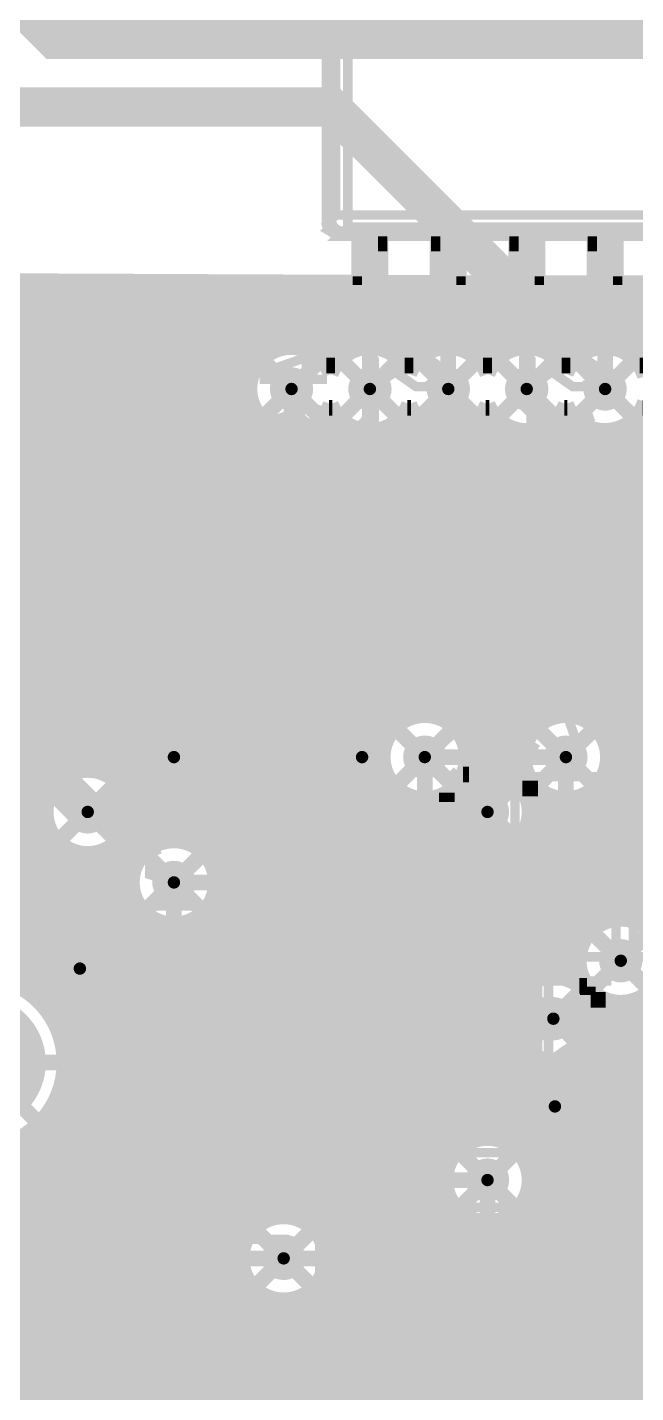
# Model space of a CAD drawing. Extents: x -20 to 155, y -92 to 168.
# Drawn here: x 55.41 to 65.27, y 105.77 to 127.91 of the extents above; entities that cross this region are included whole.
import ezdxf

# ---------------------------------------------------------------- set-up
doc = ezdxf.new("R2010")
doc.units = 0
doc.header["$MEASUREMENT"] = 0
doc.layers.get('0').update_dxf_attribs({"linetype": 'CONTINUOUS'})
for name, color, linetype in [('25-334-1_BOT', 7, 'CONTINUOUS'), ('25-334-1_DRD', 7, 'CONTINUOUS'), ('25-334-1_DRL', 2, 'CONTINUOUS'), ('25-334-1_IN1', 4, 'CONTINUOUS'), ('25-334-1_IN2', 3, 'CONTINUOUS'), ('25-334-1_SMB', 5, 'CONTINUOUS'), ('25-334-1_SMT', 10, 'CONTINUOUS'), ('25-334-1_SPB', 14, 'CONTINUOUS'), ('25-334-1_SPT', 9, 'CONTINUOUS'), ('25-334-1_SSB', 12, 'CONTINUOUS'), ('25-334-1_SST', 11, 'CONTINUOUS'), ('25-334-1_TOP', 13, 'CONTINUOUS'), ('THRUHOLE_TAP', 7, 'CONTINUOUS')]:
    doc.layers.add(name, color=color, linetype=linetype)

# ---------------------------------------------------------------- blocks, each defined once
blk = doc.blocks.new('ROUND_25')
at = {"const_width": 1.09982}
blk.add_lwpolyline([(-0.54991, 0, 1), (0.54991, 0, 1)], format="xyb", close=True, dxfattribs=at)
blk = doc.blocks.new('RECTANGLE_26')
blk.add_solid([(0.4826, 0.4064), (0.4826, -0.4064), (-0.4826, 0.4064), (-0.4826, -0.4064)])
blk = doc.blocks.new('ROUND_39')
at = {"const_width": 0.35052}
blk.add_lwpolyline([(-0.17526, 0, 1), (0.17526, 0, 1)], format="xyb", close=True, dxfattribs=at)
blk = doc.blocks.new('RECTANGLE_56')
blk.add_solid([(0.635, 0.3429), (0.635, -0.3429), (-0.635, 0.3429), (-0.635, -0.3429)])
blk = doc.blocks.new('ROUND_84')
at = {"const_width": 0.10033}
blk.add_lwpolyline([(-0.050164, 0, 1), (0.050164, 0, 1)], format="xyb", close=True, dxfattribs=at)
blk = doc.blocks.new('ROUND_85')
at = {"const_width": 0.10033}
blk.add_lwpolyline([(-0.050164, 0, 1), (0.050164, 0, 1)], format="xyb", close=True, dxfattribs=at)
blk = doc.blocks.new('ROUND_38')
at = {"const_width": 0.35052}
blk.add_lwpolyline([(-0.17526, 0, 1), (0.17526, 0, 1)], format="xyb", close=True, dxfattribs=at)
blk = doc.blocks.new('ROUND_42')
at = {"const_width": 0.35052}
blk.add_lwpolyline([(-0.17526, 0, 1), (0.17526, 0, 1)], format="xyb", close=True, dxfattribs=at)
blk = doc.blocks.new('RECTANGLE_31')
blk.add_solid([(0.29972, 0.99949), (0.29972, -0.99949), (-0.29972, 0.99949), (-0.29972, -0.99949)])
blk = doc.blocks.new('ROUND_35')
at = {"const_width": 0.10033}
blk.add_lwpolyline([(-0.050164, 0, 1), (0.050164, 0, 1)], format="xyb", close=True, dxfattribs=at)

msp = doc.modelspace()

# ---------------------------------------------------------------- linework, layer by layer
at = {"layer": '25-334-1_BOT'}
for points, const_width in [([(38.1762, 149.225), (38.1762, 149.8092), (38.862, 150.495), (43.942, 150.495), (46.355, 148.082), (46.355, 134.62), (54.356, 126.619), (60.325, 126.619), (63.373, 123.571), (80.264, 123.571), (81.915, 121.92)], 0.635), ([(54.356, 123.19), (55.245, 123.19), (56.007, 122.428), (56.007, 120.142), (55.245, 119.38), (54.356, 119.38)], 0.254), ([(62.23, 122.047), (62.23, 120.65), (62.7888, 120.0912), (61.595, 120.0912), (62.7888, 120.0912), (62.865, 120.015), (62.865, 118.6688), (62.9158, 118.6688), (63.0428, 118.6688), (64.135, 118.6688)], 0.635), ([(63.881, 92.837), (63.881, 92.964), (62.865, 93.98), (61.595, 93.98), (60.325, 95.25), (60.325, 105.283), (58.674, 106.934), (58.674, 109.855), (59.182, 110.363), (59.182, 116.713), (60.706, 118.237), (60.706, 121.285), (60.96, 121.539), (60.96, 122.047)], 0.254), ([(59.69, 120.0912), (59.69, 122.047)], 0.254), ([(63.5, 122.047), (63.5, 121.793), (64.135, 121.158), (64.135, 120.0912)], 0.254), ([(66.04, 120.0912), (66.04, 120.777), (64.77, 122.047)], 0.254), ([(59.69, 120.0912), (57.785, 120.0912)], 0.254), ([(64.135, 118.6688), (63.0428, 118.6688), (62.9158, 118.6688), (62.865, 118.618), (62.865, 118.491)], 0.635), ([(63.0428, 118.6688), (64.135, 118.6688)], 0.635), ([(63.0428, 118.6688), (64.135, 118.6688)], 0.635), ([(59.69, 118.6688), (57.785, 118.6688)], 0.254), ([(57.785, 116.078), (57.785, 118.6688)], 0.254), ([(60.833, 116.078), (61.595, 116.84), (61.595, 118.6688)], 0.254), ([(60.833, 116.078), (61.595, 116.84), (61.595, 118.6688)], 0.254), ([(63.9318, 111.8362), (62.865, 111.8362), (62.865, 115.189), (62.865, 118.491)], 0.635), ([(62.865, 118.491), (63.0428, 118.6688)], 0.381), ([(62.865, 118.491), (63.0428, 118.6688)], 0.381), ([(56.388, 115.189), (56.388, 115.316), (55.4228, 116.2812), (54.61, 116.2812)], 0.254), ([(61.849, 116.078), (61.849, 114.5032), (60.3758, 113.03)], 0.254), ([(64.135, 115.0112), (64.135, 116.078)], 0.254), ([(62.865, 115.189), (62.865, 111.8362)], 0.635), ([(62.865, 111.8362), (62.865, 115.189)], 0.635), ([(66.04, 115.0112), (64.135, 115.0112)], 0.254), ([(57.785, 113.03), (57.785, 114.046)], 0.254), ([(64.135, 113.5888), (64.2112, 113.5888), (65.024, 112.776), (65.532, 112.268), (65.532, 110.9218), (66.675, 109.7788)], 0.254), ([(65.024, 112.776), (64.2112, 113.5888), (64.135, 113.5888)], 0.254), ([(56.261, 112.649), (56.8198, 112.0902), (57.785, 112.0902), (56.8198, 112.0902), (56.261, 112.649)], 0.254), ([(60.3758, 111.125), (61.595, 111.125), (62.3062, 111.8362), (62.865, 111.8362)], 0.635), ([(57.785, 111.125), (54.61, 111.125)], 0.254), ([(62.865, 110.4138), (63.9572, 110.4138)], 0.254), ([(63.9572, 110.4138), (62.865, 110.4138)], 0.254), ([(62.865, 110.4138), (63.9572, 110.4138)], 0.254), ([(62.865, 108.0262), (62.865, 109.22)], 0.254), ([(60.96, 108.0262), (60.8838, 107.95), (59.563, 107.95)], 0.254), ([(60.96, 108.0262), (61.4426, 108.0262), (62.865, 106.6038)], 0.254), ([(62.865, 108.0262), (64.2874, 106.6038), (64.77, 106.6038)], 0.254), ([(66.675, 108.0262), (64.77, 108.0262)], 0.254), ([(61.468, 105.41), (60.96, 105.918), (60.96, 106.6038)], 0.254), ([(61.468, 105.41), (60.96, 105.918), (60.96, 106.6038)], 0.254), ([(62.865, 106.6038), (62.865, 104.8512)], 0.254)]:
    msp.add_lwpolyline(points, dxfattribs=dict(at, const_width=const_width))
at = {"layer": '25-334-1_DRD', "const_width": 0.254}
for points in [[(60.325, 122.682), (59.055, 121.412)], [(60.325, 121.412), (59.055, 122.682)], [(61.595, 122.682), (60.325, 121.412)], [(61.595, 121.412), (60.325, 122.682)], [(62.865, 122.682), (61.595, 121.412)], [(62.865, 121.412), (61.595, 122.682)], [(64.135, 122.682), (62.865, 121.412)], [(64.135, 121.412), (62.865, 122.682)], [(65.405, 122.682), (64.135, 121.412)], [(65.405, 121.412), (64.135, 122.682)], [(58.42, 116.713), (57.15, 115.443)], [(58.42, 115.443), (57.15, 116.713)], [(61.468, 116.713), (60.198, 115.443)], [(61.468, 115.443), (60.198, 116.713)], [(61.468, 116.713), (60.198, 115.443)], [(61.468, 115.443), (60.198, 116.713)], [(62.484, 116.713), (61.214, 115.443)], [(62.484, 115.443), (61.214, 116.713)], [(64.77, 116.713), (63.5, 115.443)], [(64.77, 115.443), (63.5, 116.713)], [(57.023, 115.824), (55.753, 114.554)], [(57.023, 114.554), (55.753, 115.824)], [(63.5, 115.824), (62.23, 114.554)], [(63.5, 114.554), (62.23, 115.824)], [(63.5, 115.824), (62.23, 114.554)], [(63.5, 114.554), (62.23, 115.824)], [(58.42, 114.681), (57.15, 113.411)], [(58.42, 113.411), (57.15, 114.681)], [(56.896, 113.284), (55.626, 112.014)], [(56.896, 112.014), (55.626, 113.284)], [(56.896, 113.284), (55.626, 112.014)], [(56.896, 112.014), (55.626, 113.284)], [(65.659, 113.411), (64.389, 112.141)], [(65.659, 112.141), (64.389, 113.411)], [(64.5668, 112.4712), (63.2968, 111.2012)], [(64.5668, 111.2012), (63.2968, 112.4712)], [(64.5922, 111.0488), (63.3222, 109.7788)], [(64.5922, 109.7788), (63.3222, 111.0488)], [(64.5922, 111.0488), (63.3222, 109.7788)], [(64.5922, 109.7788), (63.3222, 111.0488)], [(64.5922, 111.0488), (63.3222, 109.7788)], [(64.5922, 109.7788), (63.3222, 111.0488)], [(63.5, 109.855), (62.23, 108.585)], [(63.5, 108.585), (62.23, 109.855)], [(60.198, 108.585), (58.928, 107.315)], [(60.198, 107.315), (58.928, 108.585)], [(62.103, 106.045), (60.833, 104.775)], [(62.103, 104.775), (60.833, 106.045)], [(62.103, 106.045), (60.833, 104.775)], [(62.103, 104.775), (60.833, 106.045)]]:
    msp.add_lwpolyline(points, dxfattribs=at)
at = {"layer": '25-334-1_DRL', "const_width": 1.99898}
msp.add_lwpolyline([(51.562, 132.969), (56.134, 128.397), (74.168, 128.397)], dxfattribs=at)
at = {"layer": '25-334-1_IN1', "const_width": 0.635}
msp.add_lwpolyline([(93.98, 117.475), (93.98, 118.618), (92.837, 119.761), (87.122, 119.761), (85.598, 118.237), (80.518, 118.237), (77.343, 121.412), (75.057, 121.412), (72.771, 119.126), (51.435, 119.126), (49.53, 117.221), (43.688, 117.221), (42.164, 115.697), (33.655, 115.697)], dxfattribs=at)
msp.add_lwpolyline([(93.98, 117.475), (93.98, 118.618), (92.837, 119.761), (87.122, 119.761), (85.598, 118.237), (80.518, 118.237), (77.343, 121.412), (75.057, 121.412), (72.771, 119.126), (51.435, 119.126), (49.53, 117.221), (43.688, 117.221), (42.164, 115.697), (33.655, 115.697)], dxfattribs=at)
msp.add_lwpolyline([(93.98, 117.475), (93.98, 118.618), (92.837, 119.761), (87.122, 119.761), (85.598, 118.237), (80.518, 118.237), (77.343, 121.412), (75.057, 121.412), (72.771, 119.126), (51.435, 119.126), (49.53, 117.221), (43.688, 117.221), (42.164, 115.697), (33.655, 115.697)], dxfattribs=at)
at = {"layer": '25-334-1_IN2', "const_width": 0.254}
for points in [[(53.24856, 123.80468), (77.216, 123.698)], [(55.3466, 123.79452), (55.3466, 112.34928)], [(55.5752, 123.79452), (55.5752, 112.1791)], [(55.8038, 123.79198), (55.8038, 115.53698)], [(56.0324, 123.79198), (56.0324, 115.76812)], [(56.261, 123.79198), (56.261, 115.85702)], [(56.4896, 123.78944), (56.4896, 115.85956)], [(56.7182, 123.78944), (56.7182, 115.78336)], [(56.9468, 123.7869), (56.9468, 115.57508)], [(57.1754, 123.7869), (57.1754, 114.34572)], [(57.404, 123.7869), (57.404, 114.60988)], [(57.6326, 123.78436), (57.6326, 114.70894)], [(57.8612, 123.78436), (57.8612, 114.72164)], [(58.0898, 123.78182), (58.0898, 114.65306)], [(58.3184, 123.78182), (58.3184, 114.46764)], [(58.547, 123.78182), (58.547, 56.54802)], [(58.7756, 123.77928), (58.7756, 98.07702)], [(59.0042, 123.77928), (59.0042, 108.33608)], [(59.2328, 123.77674), (59.2328, 122.54992)], [(59.4614, 123.77674), (59.4614, 122.68708)], [(59.69, 123.77674), (59.69, 122.72772)], [(59.9186, 123.7742), (59.9186, 122.68708)], [(60.1472, 123.7742), (60.1472, 122.54992)], [(60.3758, 123.77166), (60.3758, 122.39498)], [(60.6044, 123.77166), (60.6044, 122.62612)], [(60.833, 123.77166), (60.833, 122.71502)], [(61.0616, 123.76912), (61.0616, 122.71756)], [(61.2902, 123.76912), (61.2902, 122.64136)], [(61.5188, 123.76658), (61.5188, 122.43308)], [(61.7474, 123.76658), (61.7474, 122.52452)], [(61.976, 123.76658), (61.976, 122.67692)], [(62.2046, 123.76404), (62.2046, 122.72518)], [(62.4332, 123.76404), (62.4332, 122.6947)], [(62.6618, 123.7615), (62.6618, 122.57278)], [(62.8904, 123.7615), (62.8904, 122.34672)], [(63.119, 123.7615), (63.119, 122.61088)], [(63.3476, 123.75896), (63.3476, 122.70994)], [(63.5762, 123.75896), (63.5762, 122.72264)], [(63.8048, 123.75642), (63.8048, 122.65406)], [(64.0334, 123.75642), (64.0334, 122.46864)], [(64.262, 123.75642), (64.262, 122.49912)], [(64.4906, 123.75388), (64.4906, 122.66676)], [(64.7192, 123.75388), (64.7192, 122.72518)], [(64.9478, 123.75134), (64.9478, 122.70232)], [(65.1764, 123.75134), (65.1764, 122.59056)], [(77.343, 123.571), (53.52288, 123.571)], [(77.5716, 123.3424), (53.62194, 123.3424)], [(77.8002, 123.1138), (53.63464, 123.1138)], [(78.0288, 122.8852), (53.56606, 122.8852)], [(59.38774, 122.6566), (53.38064, 122.6566)], [(60.65774, 122.6566), (59.98972, 122.6566)], [(61.92774, 122.6566), (61.25972, 122.6566)], [(63.19774, 122.6566), (62.52972, 122.6566)], [(64.4652, 122.6566), (63.79972, 122.6566)], [(65.76314, 122.6566), (65.07226, 122.6566)], [(59.12612, 122.428), (40.259, 122.428)], [(60.39612, 122.428), (60.25388, 122.428)], [(61.66612, 122.428), (61.52388, 122.428)], [(62.93612, 122.428), (62.79388, 122.428)], [(64.20612, 122.428), (64.06388, 122.428)], [(65.50152, 122.428), (65.33134, 122.428)], [(59.02706, 122.1994), (40.259, 122.1994)], [(59.01436, 121.9708), (40.259, 121.9708)], [(59.08294, 121.7422), (40.259, 121.7422)], [(60.35294, 121.7422), (60.29706, 121.7422)], [(60.3758, 121.69902), (60.3758, 47.1932)], [(61.5188, 121.65838), (61.5188, 116.67236)], [(61.62294, 121.7422), (61.56706, 121.7422)], [(62.89294, 121.7422), (62.83706, 121.7422)], [(62.8904, 121.74474), (62.8904, 115.86718)], [(64.1604, 121.7422), (64.10706, 121.7422)], [(65.45834, 121.7422), (65.37706, 121.7422)], [(59.26836, 121.5136), (40.259, 121.5136)], [(59.2328, 121.54408), (59.2328, 108.54436)], [(60.53836, 121.5136), (60.11164, 121.5136)], [(60.1472, 121.54408), (60.1472, 108.29798)], [(60.6044, 121.46788), (60.6044, 46.9646)], [(61.2902, 121.45264), (61.2902, 116.46408)], [(61.80836, 121.5136), (61.38164, 121.5136)], [(61.7474, 121.56694), (61.7474, 116.74856)], [(63.07836, 121.5136), (62.65164, 121.5136)], [(62.6618, 121.52122), (62.6618, 115.8367)], [(63.119, 121.48312), (63.119, 115.81892)], [(63.8048, 121.43994), (63.8048, 116.67236)], [(64.34836, 121.5136), (63.92164, 121.5136)], [(64.0334, 121.62536), (64.0334, 116.74856)], [(64.262, 121.59488), (64.262, 116.74602)], [(64.4906, 121.42724), (64.4906, 116.65712)], [(65.1764, 121.50344), (65.1764, 113.43894)], [(65.64376, 121.5136), (65.1891, 121.5136)], [(79.629, 121.285), (49.8983, 121.285)], [(59.4614, 121.40692), (59.4614, 108.62056)], [(59.69, 121.36628), (59.69, 108.61802)], [(59.9186, 121.40692), (59.9186, 108.52912)], [(60.833, 121.37898), (60.833, 46.736)], [(61.0616, 121.3739), (61.0616, 46.5074)], [(61.976, 121.41708), (61.976, 116.74602)], [(62.2046, 121.36628), (62.2046, 116.65712)], [(62.4332, 121.39676), (62.4332, 116.42598)], [(63.3476, 121.38406), (63.3476, 115.66652)], [(63.5762, 121.37136), (63.5762, 116.46408)], [(64.7192, 121.36882), (64.7192, 116.42598)], [(64.9478, 121.39168), (64.9478, 113.45164)], [(79.8576, 121.0564), (50.20056, 121.0564)], [(80.0862, 120.8278), (50.31232, 120.8278)], [(80.3148, 120.5992), (50.33518, 120.5992)], [(80.5434, 120.3706), (50.27676, 120.3706)], [(80.772, 120.142), (50.10912, 120.142)], [(81.0006, 119.9134), (40.259, 119.9134)], [(81.2292, 119.6848), (40.259, 119.6848)], [(81.4578, 119.4562), (40.259, 119.4562)], [(89.154, 119.2276), (40.259, 119.2276)], [(89.154, 118.999), (40.259, 118.999)], [(89.154, 118.7704), (40.259, 118.7704)], [(89.154, 118.5418), (40.259, 118.5418)], [(89.154, 118.3132), (40.259, 118.3132)], [(74.86142, 118.0846), (40.259, 118.0846)], [(74.55916, 117.856), (40.259, 117.856)], [(74.3712, 117.6274), (40.259, 117.6274)], [(74.24928, 117.3988), (40.259, 117.3988)], [(74.17308, 117.1702), (40.259, 117.1702)], [(74.13752, 116.9416), (40.259, 116.9416)], [(61.60516, 116.713), (40.259, 116.713)], [(63.89116, 116.713), (62.0903, 116.713)], [(65.79616, 116.713), (64.3763, 116.713)], [(61.3029, 116.4844), (40.259, 116.4844)], [(63.5889, 116.4844), (62.39256, 116.4844)], [(65.4939, 116.4844), (64.67856, 116.4844)], [(61.19114, 116.2558), (40.259, 116.2558)], [(63.47714, 116.2558), (62.50432, 116.2558)], [(65.38214, 116.2558), (64.79032, 116.2558)], [(61.17082, 116.0272), (40.259, 116.0272)], [(63.45682, 116.0272), (62.52718, 116.0272)], [(65.36182, 116.0272), (64.81318, 116.0272)], [(56.08574, 115.7986), (40.259, 115.7986)], [(61.22924, 115.7986), (56.68772, 115.7986)], [(61.2902, 115.68938), (61.2902, 46.2788)], [(62.56274, 115.7986), (62.46876, 115.7986)], [(63.51524, 115.7986), (63.16472, 115.7986)], [(63.5762, 115.68938), (63.5762, 112.41532)], [(64.7192, 115.73002), (64.7192, 113.38306)], [(65.42024, 115.7986), (64.75476, 115.7986)], [(55.82412, 115.57), (40.259, 115.57)], [(61.39688, 115.57), (56.95188, 115.57)], [(61.5188, 115.48364), (61.5188, 81.915)], [(62.2046, 115.49888), (62.2046, 115.34902)], [(63.68288, 115.57), (63.42888, 115.57)], [(63.8048, 115.48364), (63.8048, 112.50422)], [(64.4906, 115.49888), (64.4906, 113.19764)], [(65.58788, 115.57), (64.58712, 115.57)], [(55.72506, 115.3414), (40.259, 115.3414)], [(62.20206, 115.3414), (57.05094, 115.3414)], [(61.7474, 115.4049), (61.7474, 81.915)], [(61.976, 115.40998), (61.976, 81.915)], [(89.154, 115.3414), (63.52794, 115.3414)], [(64.0334, 115.4049), (64.0334, 112.50676)], [(64.262, 115.40998), (64.262, 112.43056)], [(55.71236, 115.1128), (40.259, 115.1128)], [(62.18936, 115.1128), (57.06364, 115.1128)], [(62.2046, 115.02644), (62.2046, 109.38002)], [(89.154, 115.1128), (63.54064, 115.1128)], [(55.78094, 114.8842), (46.06798, 114.8842)], [(55.8038, 114.84102), (55.8038, 111.9124)], [(56.9468, 114.80038), (56.9468, 87.12708)], [(62.25794, 114.8842), (56.99506, 114.8842)], [(89.154, 114.8842), (63.47206, 114.8842)], [(55.96636, 114.6556), (46.29912, 114.6556)], [(56.0324, 114.60988), (56.0324, 111.27232)], [(56.7182, 114.59464), (56.7182, 87.33536)], [(57.48274, 114.6556), (56.80964, 114.6556)], [(62.44336, 114.6556), (58.08472, 114.6556)], [(62.4332, 114.66322), (62.4332, 109.74578)], [(63.119, 114.55908), (63.119, 109.84992)], [(89.154, 114.6556), (63.28664, 114.6556)], [(63.3476, 114.70894), (63.3476, 112.18418)], [(57.22112, 114.427), (46.38802, 114.427)], [(56.261, 114.52098), (56.261, 87.40902)], [(56.4896, 114.5159), (56.4896, 87.41156)], [(75.2602, 114.427), (58.34888, 114.427)], [(62.6618, 114.53876), (62.6618, 109.8677)], [(62.8904, 114.50828), (62.8904, 109.89818)], [(57.12206, 114.1984), (46.39056, 114.1984)], [(67.77736, 114.1984), (58.44794, 114.1984)], [(57.10936, 113.9698), (46.31436, 113.9698)], [(67.59194, 113.9698), (58.46064, 113.9698)], [(57.17794, 113.7412), (46.10608, 113.7412)], [(57.1754, 113.74374), (57.1754, 78.74508)], [(67.52336, 113.7412), (58.39206, 113.7412)], [(57.36336, 113.5126), (40.259, 113.5126)], [(57.404, 113.48212), (57.404, 78.78572)], [(67.53606, 113.5126), (58.20664, 113.5126)], [(58.3184, 113.62436), (58.3184, 56.55056)], [(64.57188, 113.284), (40.259, 113.284)], [(57.6326, 113.38306), (57.6326, 78.74508)], [(57.8612, 113.37036), (57.8612, 78.60792)], [(58.0898, 113.43894), (58.0898, 56.47436)], [(64.40424, 113.0554), (40.259, 113.0554)], [(64.34582, 112.8268), (40.259, 112.8268)], [(64.36614, 112.5982), (40.259, 112.5982)], [(63.51016, 112.3696), (55.31358, 112.3696)], [(64.4779, 112.3696), (64.35344, 112.3696)], [(64.4906, 112.35436), (64.4906, 112.22228)], [(63.32474, 112.141), (55.61584, 112.141)], [(64.78016, 112.141), (64.53886, 112.141)], [(64.7192, 112.16894), (64.7192, 81.915)], [(70.43674, 112.141), (65.2653, 112.141)], [(63.25616, 111.9124), (55.8038, 111.9124)], [(70.36816, 111.9124), (64.60744, 111.9124)], [(64.9478, 112.10036), (64.9478, 81.915)], [(65.1764, 112.11306), (65.1764, 81.915)], [(63.26886, 111.6838), (55.92572, 111.6838)], [(70.38086, 111.6838), (64.59474, 111.6838)], [(63.3476, 111.48822), (63.3476, 109.69752)], [(63.36792, 111.4552), (56.00192, 111.4552)], [(63.5762, 111.25708), (63.5762, 81.915)], [(64.262, 111.24184), (64.262, 81.915)], [(64.4906, 111.44758), (64.4906, 81.915)], [(70.47992, 111.4552), (64.49568, 111.4552)], [(63.62954, 111.2266), (56.03494, 111.2266)], [(63.8048, 111.16818), (63.8048, 81.915)], [(64.0334, 111.1631), (64.0334, 81.915)], [(70.74154, 111.2266), (64.23152, 111.2266)], [(56.0324, 110.97768), (56.0324, 98.33864)], [(97.282, 110.998), (56.03494, 110.998)], [(97.282, 110.7694), (55.9943, 110.7694)], [(97.282, 110.5408), (55.91556, 110.5408)], [(97.282, 110.3122), (55.78602, 110.3122)], [(55.8038, 110.3376), (55.8038, 98.52406)], [(55.5752, 110.06836), (55.5752, 98.59264)], [(97.282, 110.0836), (55.59044, 110.0836)], [(62.62116, 109.855), (55.26786, 109.855)], [(55.3466, 109.89818), (55.3466, 98.57994)], [(97.282, 109.855), (63.1063, 109.855)], [(62.3189, 109.6264), (40.259, 109.6264)], [(97.282, 109.6264), (63.40856, 109.6264)], [(62.20714, 109.3978), (40.259, 109.3978)], [(82.931, 109.3978), (63.52032, 109.3978)], [(62.18682, 109.1692), (40.259, 109.1692)], [(62.2046, 109.05744), (62.2046, 81.915)], [(82.931, 109.1692), (63.54318, 109.1692)], [(62.24524, 108.9406), (40.259, 108.9406)], [(82.931, 108.9406), (63.48476, 108.9406)], [(62.41288, 108.712), (40.259, 108.712)], [(62.4332, 108.69422), (62.4332, 81.915)], [(63.119, 108.59008), (63.119, 81.915)], [(82.931, 108.712), (63.31712, 108.712)], [(63.3476, 108.73994), (63.3476, 81.915)], [(59.14136, 108.4834), (52.49164, 108.4834)], [(82.931, 108.4834), (59.98464, 108.4834)], [(62.6618, 108.56976), (62.6618, 81.915)], [(62.8904, 108.53928), (62.8904, 81.915)], [(58.95594, 108.2548), (52.67706, 108.2548)], [(82.931, 108.2548), (60.17006, 108.2548)], [(58.88736, 108.0262), (52.74564, 108.0262)], [(82.931, 108.0262), (60.23864, 108.0262)], [(58.90006, 107.7976), (52.73294, 107.7976)], [(82.931, 107.7976), (60.22594, 107.7976)], [(58.99912, 107.569), (52.63388, 107.569)], [(59.0042, 107.56138), (59.0042, 98.44278)], [(82.931, 107.569), (60.12688, 107.569)], [(60.1472, 107.60202), (60.1472, 47.4218)], [(59.26074, 107.3404), (52.36972, 107.3404)], [(59.2328, 107.35564), (59.2328, 98.5647)], [(59.4614, 107.2769), (59.4614, 98.59518)], [(59.69, 107.28198), (59.69, 98.54692)], [(82.931, 107.3404), (59.86272, 107.3404)], [(59.9186, 107.37088), (59.9186, 98.39452)], [(82.931, 107.1118), (40.259, 107.1118)], [(82.931, 106.8832), (40.259, 106.8832)], [(82.931, 106.6546), (40.259, 106.6546)], [(82.931, 106.426), (40.259, 106.426)], [(82.931, 106.1974), (40.259, 106.1974)], [(82.931, 105.9688), (40.259, 105.9688)], [(91.44, 105.7402), (40.259, 105.7402)]]:
    msp.add_lwpolyline(points, dxfattribs=at)
for points in [[(59.69, 122.72772, 0.4142136), (59.00928, 122.047)], [(60.325, 122.2883, 0.3114339), (59.69, 122.72518)], [(60.96, 122.72772, 0.3114344), (60.325, 122.2883)], [(61.595, 122.2883, 0.3114339), (60.96, 122.72518)], [(62.23, 122.72772, 0.3114344), (61.595, 122.2883)], [(62.865, 122.2883, 0.3114339), (62.23, 122.72518)], [(63.5, 122.72772, 0.3114344), (62.865, 122.2883)], [(64.135, 122.29084, 0.3104759), (63.5, 122.72772)], [(64.77, 122.72772, 0.3104767), (64.135, 122.29084)], [(65.4177, 122.25274, 0.3267438), (64.77, 122.72772)], [(59.00928, 122.047, 0.4142136), (59.69, 121.36628)], [(59.69, 121.36628, 0.3104767), (60.325, 121.80316)], [(60.325, 121.80316, 0.3104759), (60.96, 121.36628)], [(60.96, 121.36628, 0.3104767), (61.595, 121.80316)], [(61.595, 121.80316, 0.3104759), (62.23, 121.36628)], [(62.23, 121.36628, 0.3104767), (62.865, 121.80316)], [(62.865, 121.80316, 0.3104759), (63.5, 121.36628)], [(63.5, 121.36628, 0.3104767), (64.135, 121.80316)], [(64.135, 121.80316, 0.3104759), (64.77, 121.36628)], [(64.77, 121.36882, 0.3267432), (65.4177, 121.84126)], [(61.849, 116.75872, 0.4142136), (61.16828, 116.078)], [(62.52972, 116.078, 0.4142136), (61.849, 116.75872)], [(64.135, 116.75872, 0.4142136), (63.45428, 116.078)], [(64.81572, 116.078, 0.4142136), (64.135, 116.75872)], [(66.04, 116.75872, 0.4142136), (65.35928, 116.078)], [(61.16828, 116.078, 0.4142136), (61.849, 115.39728)], [(62.41034, 115.69446, 0.1509821), (62.52886, 116.078)], [(63.45428, 116.078, 0.4142136), (64.135, 115.39728)], [(64.135, 115.39728, 0.4142136), (64.81572, 116.078)], [(65.35928, 116.078, 0.4142136), (66.04, 115.39728)], [(56.388, 115.86972, 0.4142136), (55.70728, 115.189)], [(57.06872, 115.189, 0.4142136), (56.388, 115.86972)], [(62.865, 115.86972, 0.1852097), (62.40976, 115.6951)], [(62.865, 115.86972, 0.1852097), (62.40976, 115.6951)], [(63.54572, 115.189, 0.4142136), (62.865, 115.86972)], [(63.54572, 115.189, 0.4142136), (62.865, 115.86972)], [(61.849, 115.39728, 0.1852086), (62.30424, 115.5719)], [(62.30366, 115.57254, 0.1509821), (62.18514, 115.189)], [(62.30366, 115.57254, 0.1509821), (62.18514, 115.189)], [(55.70728, 115.189, 0.4142136), (56.388, 114.50828)], [(56.388, 114.50828, 0.4142136), (57.06872, 115.189)], [(62.18428, 115.189, 0.4142136), (62.865, 114.50828)], [(62.18428, 115.189, 0.4142136), (62.865, 114.50828)], [(62.865, 114.50828, 0.4142136), (63.54572, 115.189)], [(62.865, 114.50828, 0.4142136), (63.54572, 115.189)], [(57.785, 114.72672, 0.4142136), (57.10428, 114.046)], [(58.46572, 114.046, 0.4142136), (57.785, 114.72672)], [(57.10428, 114.046, 0.4142136), (57.785, 113.36528)], [(57.785, 113.36528, 0.4142136), (58.46572, 114.046)], [(65.024, 113.45672, 0.4142136), (64.34328, 112.776)], [(65.70472, 112.776, 0.4142136), (65.024, 113.45672)], [(64.34328, 112.776, 0.4142136), (65.024, 112.09528)], [(65.024, 112.09528, 0.4142136), (65.70472, 112.776)], [(56.04002, 111.125, 0.4142136), (54.61, 112.55502)], [(63.9318, 112.51692, 0.4142136), (63.25108, 111.8362)], [(64.61252, 111.8362, 0.4142136), (63.9318, 112.51692)], [(63.25108, 111.8362, 0.4142136), (63.9318, 111.15548)], [(63.9318, 111.15548, 0.4142136), (64.61252, 111.8362)], [(54.61, 109.69498, 0.4142136), (56.04002, 111.125)], [(62.865, 109.90072, 0.4142136), (62.18428, 109.22)], [(63.54572, 109.22, 0.4142136), (62.865, 109.90072)], [(62.18428, 109.22, 0.4142136), (62.865, 108.53928)], [(62.865, 108.53928, 0.4142136), (63.54572, 109.22)], [(59.563, 108.63072, 0.4142136), (58.88228, 107.95)], [(60.24372, 107.95, 0.4142136), (59.563, 108.63072)], [(58.88228, 107.95, 0.4142136), (59.563, 107.26928)], [(59.563, 107.26928, 0.4142136), (60.24372, 107.95)]]:
    msp.add_lwpolyline(points, format="xyb", dxfattribs=at)
at = {"layer": '25-334-1_SSB', "const_width": 0.1524}
for points in [[(58.1914, 122.9233), (58.36158, 122.98426), (58.36158, 123.33986), (58.1914, 123.39828), (57.51576, 123.39828), (57.34558, 123.33986), (57.34558, 122.98426), (57.51576, 122.9233)], [(59.75858, 123.39828), (59.75858, 123.04268), (59.5884, 122.9233), (59.42076, 122.9233), (59.25058, 123.04268), (59.25058, 123.39828), (60.26658, 123.39828)], [(61.8744, 122.9233), (62.04458, 122.98426), (62.04458, 123.33986), (61.8744, 123.39828), (61.19876, 123.39828), (61.02858, 123.33986), (61.02858, 122.98426), (61.19876, 122.9233)], [(64.07658, 123.39828), (64.07658, 123.04268), (63.9064, 122.9233), (63.73876, 122.9233), (63.56858, 123.04268), (63.56858, 123.39828), (64.58458, 123.39828)], [(59.75858, 123.1011), (60.26658, 122.9233)], [(64.07658, 123.1011), (64.58458, 122.9233)], [(59.92876, 122.0851), (59.92876, 122.56008), (59.25058, 122.32386), (59.25058, 122.20448), (60.26658, 122.20448)], [(58.1914, 122.56008), (58.36158, 122.4407), (58.36158, 122.20448), (58.1914, 122.0851), (58.02376, 122.0851), (57.6834, 122.32386), (57.34558, 122.0851), (57.34558, 122.56008)], [(61.8744, 122.56008), (62.04458, 122.4407), (62.04458, 122.20448), (61.8744, 122.0851), (61.70676, 122.0851), (61.3664, 122.32386), (61.02858, 122.0851), (61.02858, 122.56008)], [(64.4144, 122.56008), (64.58458, 122.4407), (64.58458, 122.20448), (64.4144, 122.0851), (64.24676, 122.0851), (63.9064, 122.32386), (63.56858, 122.0851), (63.56858, 122.56008)], [(58.1914, 121.72188), (58.36158, 121.66346), (58.36158, 121.30786), (58.1914, 121.2469), (57.85358, 121.2469), (57.6834, 121.36628), (57.6834, 121.72188), (57.34558, 121.72188), (57.34558, 121.2469)], [(59.75858, 121.66346), (59.75858, 121.30786), (59.92876, 121.2469), (60.0964, 121.2469), (60.26658, 121.30786), (60.26658, 121.66346), (60.0964, 121.72188), (59.92876, 121.72188), (59.25058, 121.48566)], [(61.8744, 121.72188), (62.04458, 121.6025), (62.04458, 121.36628), (61.8744, 121.2469), (61.70676, 121.2469), (61.3664, 121.48566), (61.02858, 121.2469), (61.02858, 121.72188)], [(64.58458, 121.6025), (63.56858, 121.2469), (63.56858, 121.72188)], [(56.9595, 117.9195), (56.9595, 120.8405), (58.5978, 120.8405), (58.5978, 117.9195), (56.9595, 117.9195)], [(58.8645, 117.9195), (58.8645, 120.8405), (60.5028, 120.8405), (60.5028, 117.9195), (58.8645, 117.9195)], [(60.7695, 117.9195), (60.7695, 120.8405), (62.4078, 120.8405), (62.4078, 117.9195), (60.7695, 117.9195)], [(63.3095, 117.9195), (63.3095, 120.8405), (64.9478, 120.8405), (64.9478, 117.9195), (63.3095, 117.9195)], [(65.2145, 117.9195), (65.2145, 120.8405), (66.8528, 120.8405), (66.8528, 117.9195), (65.2145, 117.9195)], [(63.6524, 116.30406), (63.53556, 116.13388), (63.2968, 116.13388), (63.17996, 116.30406), (63.17996, 116.4717), (63.41618, 116.81206), (63.17996, 117.14988), (63.6524, 117.14988)], [(64.37376, 116.13388), (64.01816, 117.14988), (64.4906, 117.14988)], [(64.85636, 116.30406), (64.91478, 116.13388), (65.27038, 116.13388), (65.3288, 116.30406), (65.3288, 116.9797), (65.27038, 117.14988), (64.91478, 117.14988), (64.85636, 116.9797)], [(53.7845, 114.1095), (53.7845, 117.0305), (55.4228, 117.0305), (55.4228, 114.1095), (53.7845, 114.1095)], [(58.40984, 116.205), (58.23966, 116.26342), (57.56148, 116.26342), (57.39384, 116.205), (57.39384, 115.8494), (57.56148, 115.79098), (58.23966, 115.79098), (58.40984, 115.8494), (58.40984, 116.205)], [(63.3095, 112.8395), (63.3095, 115.7605), (64.9478, 115.7605), (64.9478, 112.8395), (63.3095, 112.8395)], [(66.8655, 115.7605), (66.8655, 112.8395), (65.2272, 112.8395), (65.2272, 115.7605), (66.8655, 115.7605)], [(57.90184, 115.42522), (57.90184, 115.06962), (57.73166, 114.95278), (57.56148, 114.95278), (57.39384, 115.06962), (57.39384, 115.42522), (58.40984, 115.42522)], [(62.7634, 114.7953), (62.93358, 114.85626), (62.93358, 115.21186), (62.7634, 115.27028), (62.08776, 115.27028), (61.91758, 115.21186), (61.91758, 114.85626), (62.08776, 114.7953)], [(58.40984, 114.11458), (58.40984, 114.58702), (57.73166, 114.11458), (57.56148, 114.11458), (57.39384, 114.173), (57.39384, 114.5286), (57.56148, 114.58702)], [(62.7634, 114.43208), (62.93358, 114.3127), (62.93358, 114.07648), (62.7634, 113.9571), (62.59576, 113.9571), (62.2554, 114.19586), (61.91758, 113.9571), (61.91758, 114.43208)], [(61.1378, 110.49), (61.3664, 110.49), (61.3664, 113.665), (56.8198, 113.665), (56.8198, 110.49), (61.1378, 110.49)], [(62.93358, 113.1189), (62.93358, 113.59388), (62.2554, 113.1189), (62.08776, 113.1189), (61.91758, 113.17986), (61.91758, 113.53546), (62.08776, 113.59388)], [(62.0395, 109.6645), (62.0395, 112.5855), (63.6778, 112.5855), (63.6778, 109.6645), (62.0395, 109.6645)], [(64.36106, 112.44834), (64.36106, 112.09274), (64.19342, 111.97336), (64.02324, 111.97336), (63.85306, 112.09274), (63.85306, 112.44834), (64.86906, 112.44834)], [(64.36106, 112.15116), (64.86906, 111.97336)], [(64.70142, 111.61014), (64.86906, 111.49076), (64.86906, 111.25454), (64.70142, 111.13516), (64.53124, 111.13516), (64.19342, 111.37392), (63.85306, 111.13516), (63.85306, 111.61014)], [(64.36106, 110.35792), (64.36106, 110.71352), (64.19342, 110.77194), (64.02324, 110.77194), (63.85306, 110.71352), (63.85306, 110.35792), (64.02324, 110.29696), (64.19342, 110.29696), (64.86906, 110.53572)], [(58.69686, 109.62894), (59.05246, 109.62894), (59.11342, 109.79912), (59.11342, 109.96676), (59.05246, 110.13694), (58.69686, 110.13694), (58.63844, 109.96676), (58.63844, 109.79912), (58.87466, 109.12094)], [(59.89066, 109.62894), (59.53506, 109.62894), (59.47664, 109.45876), (59.47664, 109.29112), (59.53506, 109.12094), (59.89066, 109.12094), (59.95162, 109.29112), (59.95162, 109.45876), (59.71286, 110.13694)], [(60.78982, 109.62894), (60.43422, 109.62894), (60.31484, 109.79912), (60.31484, 109.96676), (60.43422, 110.13694), (60.78982, 110.13694), (60.78982, 109.12094)], [(63.89116, 108.95076), (64.22898, 108.95076), (63.89116, 109.51464), (63.89116, 109.65688), (63.93434, 109.79912), (64.18834, 109.79912), (64.22898, 109.65688)], [(64.83096, 108.95076), (64.57696, 109.79912), (64.91478, 109.79912)], [(65.26276, 109.093), (65.30594, 108.95076), (65.55994, 108.95076), (65.60058, 109.093), (65.60058, 109.65688), (65.55994, 109.79912), (65.30594, 109.79912), (65.26276, 109.65688)], [(60.49264, 109.62894), (60.31484, 109.12094)], [(62.23, 108.839), (61.722, 109.347), (61.087, 109.347)], [(61.7855, 108.7755), (61.7855, 105.8545), (60.1472, 105.8545), (60.1472, 108.7755), (61.7855, 108.7755)], [(63.6905, 108.7755), (63.6905, 105.8545), (62.0522, 105.8545), (62.0522, 108.7755), (63.6905, 108.7755)], [(65.5955, 108.7755), (65.5955, 105.8545), (63.9572, 105.8545), (63.9572, 108.7755), (65.5955, 108.7755)], [(59.62142, 107.78236), (59.78906, 107.84332), (59.78906, 108.19892), (59.62142, 108.25734), (58.94324, 108.25734), (58.77306, 108.19892), (58.77306, 107.84332), (58.94324, 107.78236)], [(59.78906, 107.29976), (58.77306, 106.94416), (58.77306, 107.41914)], [(59.45124, 106.10596), (59.45124, 106.58094), (58.77306, 106.34472), (58.77306, 106.22534), (59.78906, 106.22534)]]:
    msp.add_lwpolyline(points, dxfattribs=at)
at = {"layer": '25-334-1_SSB', "const_width": 0.254}
for points in [[(56.01208, 111.125, 0.4142136), (54.61, 112.52708)], [(54.61, 109.72292, 0.4142136), (56.01208, 111.125)]]:
    msp.add_lwpolyline(points, format="xyb", dxfattribs=at)
at = {"layer": '25-334-1_SST', "const_width": 0.1524}
for points in [[(60.33262, 131.74472), (60.25388, 131.82346), (60.25388, 131.82092), (60.25388, 124.71908), (60.25388, 124.71654)], [(70.40372, 131.33832), (70.40372, 124.8664), (70.20814, 124.8664), (60.60186, 124.8664), (60.60186, 131.33832), (70.20814, 131.33832), (70.20814, 131.48056)], [(60.40374, 131.33832), (60.40374, 124.8664), (60.25388, 124.71654), (60.27674, 124.63018), (60.2742, 124.62764), (60.452, 124.52096), (60.27674, 124.62764)], [(70.20814, 124.67082), (60.60186, 124.67082), (60.60186, 124.8664), (60.40374, 124.8664)], [(60.60186, 124.67082), (60.452, 124.52096), (60.45454, 124.52096), (60.75426, 124.52096)], [(65.83426, 124.52096), (64.97574, 124.52096), (64.56426, 124.52096), (63.70574, 124.52096), (63.29426, 124.52096), (62.43574, 124.52096), (62.02426, 124.52096), (61.16574, 124.52096), (60.75426, 124.52096), (60.75426, 124.27712), (60.75426, 123.87326), (61.16574, 123.87326), (61.16574, 123.73102), (61.16574, 123.5837), (60.75426, 123.5837), (60.75426, 123.1011), (61.16574, 123.1011), (61.16574, 123.5837)], [(61.16574, 124.27712), (61.16574, 124.52096)], [(62.43574, 124.52096), (62.43574, 124.27712), (62.02426, 124.27712), (62.02426, 123.87326), (62.02426, 123.73102), (62.43574, 123.73102), (62.43574, 123.5837), (62.43574, 123.1011), (62.02426, 123.1011), (62.02426, 123.5837), (62.02426, 123.73102)], [(62.02426, 124.27712), (62.02426, 124.52096)], [(63.70574, 124.52096), (63.70574, 124.27712), (63.29426, 124.27712), (63.29426, 123.87326), (63.29426, 123.73102), (63.70574, 123.73102), (63.70574, 123.5837), (63.70574, 123.1011), (63.29426, 123.1011), (63.29426, 123.5837), (63.29426, 123.73102)], [(63.29426, 124.27712), (63.29426, 124.52096)], [(64.97574, 124.52096), (64.97574, 124.27712), (64.56426, 124.27712), (64.56426, 123.87326), (64.56426, 123.73102), (64.97574, 123.73102), (64.97574, 123.5837), (64.97574, 123.1011), (64.56426, 123.1011), (64.56426, 123.5837), (64.56426, 123.73102)], [(64.56426, 124.27712), (64.56426, 124.52096)], [(60.75426, 124.27712), (61.16574, 124.27712), (61.16574, 123.87326)], [(62.02426, 123.87326), (62.43574, 123.87326), (62.43574, 124.27712)], [(63.29426, 123.87326), (63.70574, 123.87326), (63.70574, 124.27712)], [(64.56426, 123.87326), (64.97574, 123.87326), (64.97574, 124.27712)], [(60.75426, 123.73102), (60.75426, 123.87326)], [(61.16574, 123.73102), (60.75426, 123.73102), (60.75426, 123.5837)], [(62.43574, 123.73102), (62.43574, 123.87326)], [(63.70574, 123.73102), (63.70574, 123.87326)], [(64.97574, 123.73102), (64.97574, 123.87326)], [(62.02426, 123.5837), (62.43574, 123.5837)], [(63.29426, 123.5837), (63.70574, 123.5837)], [(64.56426, 123.5837), (64.97574, 123.5837)]]:
    msp.add_lwpolyline(points, dxfattribs=at)
msp.add_lwpolyline([(60.33262, 124.79528, 0.3925685), (60.53074, 124.5997)], format="xyb", dxfattribs=at)
at = {"layer": '25-334-1_TOP'}
for points, const_width in [([(59.69, 122.047), (59.69, 121.666), (60.071, 121.285), (62.738, 121.285), (63.5, 122.047), (63.5, 123.61926)], 0.254), ([(60.96, 122.047), (60.96, 123.61926)], 0.254), ([(62.23, 123.61926), (62.23, 122.047)], 0.254), ([(63.5, 123.61926), (63.5, 122.047)], 0.254), ([(64.77, 122.047), (64.77, 123.61926)], 0.254), ([(45.72, 114.3), (49.657, 114.3), (51.6382, 116.2812), (55.2958, 116.2812), (56.388, 115.189), (62.865, 115.189)], 0.635), ([(64.135, 116.078), (61.849, 116.078)], 0.254), ([(62.865, 115.189), (56.388, 115.189)], 0.635), ([(57.785, 114.046), (63.754, 114.046), (65.024, 112.776)], 0.254), ([(71.0438, 111.8362), (63.9318, 111.8362)], 0.635), ([(62.865, 109.22), (56.515, 109.22), (54.61, 111.125)], 0.254), ([(59.563, 107.95), (52.07, 107.95)], 0.254)]:
    msp.add_lwpolyline(points, dxfattribs=dict(at, const_width=const_width))

# ---------------------------------------------------------------- block references
at = {"layer": '25-334-1_BOT'}
for name, p in [('ROUND_39', (59.69, 122.047)), ('ROUND_39', (60.96, 122.047)), ('ROUND_39', (62.23, 122.047)), ('ROUND_39', (63.5, 122.047)), ('ROUND_39', (64.77, 122.047)), ('RECTANGLE_26', (57.785, 120.0912)), ('RECTANGLE_26', (59.69, 120.0912)), ('RECTANGLE_26', (61.595, 120.0912)), ('RECTANGLE_26', (64.135, 120.0912)), ('RECTANGLE_26', (57.785, 118.6688)), ('RECTANGLE_26', (59.69, 118.6688)), ('RECTANGLE_26', (61.595, 118.6688)), ('RECTANGLE_26', (64.135, 118.6688)), ('ROUND_39', (57.785, 116.078)), ('ROUND_39', (60.833, 116.078)), ('ROUND_39', (61.849, 116.078)), ('ROUND_39', (64.135, 116.078)), ('ROUND_39', (56.388, 115.189)), ('ROUND_39', (62.865, 115.189)), ('RECTANGLE_26', (64.135, 115.0112)), ('ROUND_39', (57.785, 114.046)), ('RECTANGLE_26', (64.135, 113.5888)), ('RECTANGLE_56', (57.785, 113.03)), ('RECTANGLE_56', (60.3758, 113.03)), ('ROUND_39', (56.261, 112.649)), ('ROUND_39', (65.024, 112.776)), ('RECTANGLE_56', (57.785, 112.0902)), ('ROUND_25', (54.61, 111.125)), ('RECTANGLE_26', (62.865, 111.8362)), ('ROUND_39', (63.9318, 111.8362)), ('RECTANGLE_56', (57.785, 111.125)), ('RECTANGLE_56', (60.3758, 111.125)), ('RECTANGLE_26', (62.865, 110.4138)), ('ROUND_39', (63.9572, 110.4138)), ('ROUND_39', (62.865, 109.22)), ('ROUND_39', (59.563, 107.95)), ('RECTANGLE_26', (60.96, 108.0262)), ('RECTANGLE_26', (62.865, 108.0262)), ('RECTANGLE_26', (64.77, 108.0262)), ('RECTANGLE_26', (60.96, 106.6038)), ('RECTANGLE_26', (62.865, 106.6038)), ('RECTANGLE_26', (64.77, 106.6038))]:
    msp.add_blockref(name, p, dxfattribs=at)
at = {"layer": '25-334-1_DRL'}
for name, p in [('ROUND_84', (59.69, 122.047)), ('ROUND_84', (60.96, 122.047)), ('ROUND_85', (62.23, 122.047)), ('ROUND_84', (63.5, 122.047)), ('ROUND_84', (64.77, 122.047)), ('ROUND_85', (57.785, 116.078)), ('ROUND_85', (60.833, 116.078)), ('ROUND_85', (61.849, 116.078)), ('ROUND_85', (64.135, 116.078)), ('ROUND_85', (56.388, 115.189)), ('ROUND_85', (62.865, 115.189)), ('ROUND_85', (57.785, 114.046)), ('ROUND_85', (56.261, 112.649)), ('ROUND_85', (65.024, 112.776)), ('ROUND_85', (63.9318, 111.8362)), ('ROUND_85', (63.9572, 110.4138)), ('ROUND_84', (62.865, 109.22)), ('ROUND_85', (59.563, 107.95))]:
    msp.add_blockref(name, p, dxfattribs=at)
at = {"layer": '25-334-1_IN1'}
for name, p in [('ROUND_38', (59.69, 122.047)), ('ROUND_38', (60.96, 122.047)), ('ROUND_42', (62.23, 122.047)), ('ROUND_38', (63.5, 122.047)), ('ROUND_38', (64.77, 122.047)), ('ROUND_42', (57.785, 116.078)), ('ROUND_42', (60.833, 116.078)), ('ROUND_42', (61.849, 116.078)), ('ROUND_42', (64.135, 116.078)), ('ROUND_42', (56.388, 115.189)), ('ROUND_42', (62.865, 115.189)), ('ROUND_42', (57.785, 114.046)), ('ROUND_42', (56.261, 112.649)), ('ROUND_42', (65.024, 112.776)), ('ROUND_25', (54.61, 111.125)), ('ROUND_42', (63.9318, 111.8362)), ('ROUND_42', (63.9572, 110.4138)), ('ROUND_38', (62.865, 109.22)), ('ROUND_42', (59.563, 107.95))]:
    msp.add_blockref(name, p, dxfattribs=at)
at = {"layer": '25-334-1_IN2'}
for name, p in [('ROUND_39', (59.69, 122.047)), ('ROUND_38', (60.96, 122.047)), ('ROUND_42', (62.23, 122.047)), ('ROUND_38', (63.5, 122.047)), ('ROUND_38', (64.77, 122.047)), ('ROUND_42', (57.785, 116.078)), ('ROUND_42', (60.833, 116.078)), ('ROUND_39', (61.849, 116.078)), ('ROUND_39', (64.135, 116.078)), ('ROUND_42', (56.388, 115.189)), ('ROUND_42', (62.865, 115.189)), ('ROUND_39', (57.785, 114.046)), ('ROUND_42', (56.261, 112.649)), ('ROUND_39', (65.024, 112.776)), ('ROUND_25', (54.61, 111.125)), ('ROUND_42', (63.9318, 111.8362)), ('ROUND_42', (63.9572, 110.4138)), ('ROUND_39', (62.865, 109.22)), ('ROUND_42', (59.563, 107.95))]:
    msp.add_blockref(name, p, dxfattribs=at)
at = {"layer": '25-334-1_SMB'}
for name, p in [('RECTANGLE_26', (57.785, 120.0912)), ('RECTANGLE_26', (59.69, 120.0912)), ('RECTANGLE_26', (61.595, 120.0912)), ('RECTANGLE_26', (64.135, 120.0912)), ('RECTANGLE_26', (57.785, 118.6688)), ('RECTANGLE_26', (59.69, 118.6688)), ('RECTANGLE_26', (61.595, 118.6688)), ('RECTANGLE_26', (64.135, 118.6688)), ('RECTANGLE_26', (64.135, 115.0112)), ('RECTANGLE_26', (64.135, 113.5888)), ('RECTANGLE_56', (57.785, 113.03)), ('RECTANGLE_56', (60.3758, 113.03)), ('RECTANGLE_56', (57.785, 112.0902)), ('ROUND_25', (54.61, 111.125)), ('RECTANGLE_26', (62.865, 111.8362)), ('RECTANGLE_56', (57.785, 111.125)), ('RECTANGLE_56', (60.3758, 111.125)), ('RECTANGLE_26', (62.865, 110.4138)), ('RECTANGLE_26', (60.96, 108.0262)), ('RECTANGLE_26', (62.865, 108.0262)), ('RECTANGLE_26', (64.77, 108.0262)), ('RECTANGLE_26', (60.96, 106.6038)), ('RECTANGLE_26', (62.865, 106.6038)), ('RECTANGLE_26', (64.77, 106.6038))]:
    msp.add_blockref(name, p, dxfattribs=at)
at = {"layer": '25-334-1_SMT'}
for name, p in [('RECTANGLE_31', (60.96, 123.61926)), ('RECTANGLE_31', (62.23, 123.61926)), ('RECTANGLE_31', (63.5, 123.61926)), ('RECTANGLE_31', (64.77, 123.61926)), ('ROUND_25', (54.61, 111.125))]:
    msp.add_blockref(name, p, dxfattribs=at)
at = {"layer": '25-334-1_SPB'}
for name, p in [('RECTANGLE_26', (57.785, 120.0912)), ('RECTANGLE_26', (59.69, 120.0912)), ('RECTANGLE_26', (61.595, 120.0912)), ('RECTANGLE_26', (64.135, 120.0912)), ('RECTANGLE_26', (57.785, 118.6688)), ('RECTANGLE_26', (59.69, 118.6688)), ('RECTANGLE_26', (61.595, 118.6688)), ('RECTANGLE_26', (64.135, 118.6688)), ('RECTANGLE_26', (64.135, 115.0112)), ('RECTANGLE_26', (64.135, 113.5888)), ('RECTANGLE_56', (57.785, 113.03)), ('RECTANGLE_56', (60.3758, 113.03)), ('RECTANGLE_56', (57.785, 112.0902)), ('RECTANGLE_26', (62.865, 111.8362)), ('RECTANGLE_56', (57.785, 111.125)), ('RECTANGLE_56', (60.3758, 111.125)), ('RECTANGLE_26', (62.865, 110.4138)), ('RECTANGLE_26', (60.96, 108.0262)), ('RECTANGLE_26', (62.865, 108.0262)), ('RECTANGLE_26', (64.77, 108.0262)), ('RECTANGLE_26', (60.96, 106.6038)), ('RECTANGLE_26', (62.865, 106.6038)), ('RECTANGLE_26', (64.77, 106.6038))]:
    msp.add_blockref(name, p, dxfattribs=at)
at = {"layer": '25-334-1_SPT'}
for p in [(60.96, 123.61926), (62.23, 123.61926), (63.5, 123.61926), (64.77, 123.61926)]:
    msp.add_blockref('RECTANGLE_31', p, dxfattribs=at)
at = {"layer": '25-334-1_TOP'}
for name, p in [('RECTANGLE_31', (60.96, 123.61926)), ('RECTANGLE_31', (62.23, 123.61926)), ('RECTANGLE_31', (63.5, 123.61926)), ('RECTANGLE_31', (64.77, 123.61926)), ('ROUND_39', (59.69, 122.047)), ('ROUND_39', (60.96, 122.047)), ('ROUND_39', (62.23, 122.047)), ('ROUND_39', (63.5, 122.047)), ('ROUND_39', (64.77, 122.047)), ('ROUND_39', (57.785, 116.078)), ('ROUND_39', (60.833, 116.078)), ('ROUND_39', (61.849, 116.078)), ('ROUND_39', (64.135, 116.078)), ('ROUND_39', (56.388, 115.189)), ('ROUND_39', (62.865, 115.189)), ('ROUND_39', (57.785, 114.046)), ('ROUND_39', (56.261, 112.649)), ('ROUND_39', (65.024, 112.776)), ('ROUND_25', (54.61, 111.125)), ('ROUND_42', (63.9318, 111.8362)), ('ROUND_39', (63.9572, 110.4138)), ('ROUND_39', (62.865, 109.22)), ('ROUND_39', (59.563, 107.95))]:
    msp.add_blockref(name, p, dxfattribs=at)
at = {"layer": 'THRUHOLE_TAP'}
for p in [(59.69, 122.047), (60.96, 122.047), (62.23, 122.047), (63.5, 122.047), (64.77, 122.047), (57.785, 116.078), (60.833, 116.078), (61.849, 116.078), (64.135, 116.078), (56.388, 115.189), (62.865, 115.189), (57.785, 114.046), (56.261, 112.649), (65.024, 112.776), (63.9318, 111.8362), (63.9572, 110.4138), (62.865, 109.22), (59.563, 107.95)]:
    msp.add_blockref('ROUND_35', p, dxfattribs=at)

doc.saveas('drawing.dxf')
